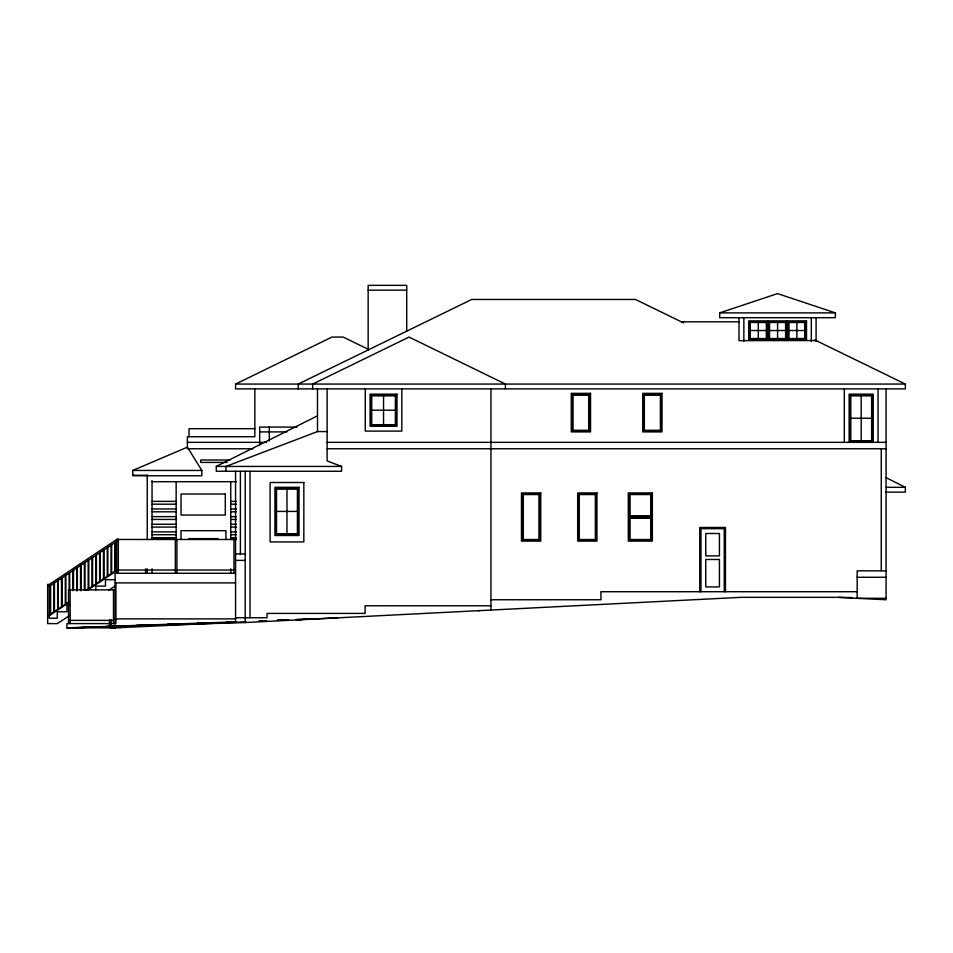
<?xml version="1.0" encoding="UTF-8"?>
<svg xmlns="http://www.w3.org/2000/svg" width="953" height="953" viewBox="0 0 953 953"><rect width="100%" height="100%" fill="white"/><g stroke="black" fill="none" stroke-linecap="round" stroke-linejoin="round"><path stroke-width="1.43" d="M69.593 615.614L57.287 623.596L47.65 623.596L47.65 584.439L49.258 584.487L116.719 539.469L236.427 539.517M49.258 586.369L116.719 541.399M49.258 614.959L68.878 601.879M86.056 590.479L116.719 569.989M49.258 615.733L68.878 602.606M87.283 590.384L116.719 570.704M108.964 590.086L115.11 586.095M116.719 540.041L117.517 539.517M327.129 388.884L327.129 460.93L341.579 466.434L341.579 471.258L216.295 471.258L216.295 466.434L317.492 415.842M814.898 339.959L905.35 384.071L905.35 388.884L235.57 388.884L235.57 384.071L331.942 337.064L343.187 337.064L368.275 349.298M132.777 470.448L187.384 447.16L201.845 470.448L201.845 475.761L132.777 475.761L132.777 470.448L201.845 470.448M327.129 431.566L317.492 431.566L225.932 466.434L225.932 471.258M719.718 312.882L777.541 293.607L835.364 312.882L835.364 317.694L719.718 317.694L719.718 312.882L835.364 312.882M115.909 582.891L115.909 623.584L66.924 623.596L66.924 627.86L245.207 622.547L740.969 597.34L837.89 597.34L886.076 599.747L886.076 388.884M478.311 610.694L479.514 610.635M75.18 627.562L66.924 627.86L115.11 627.86L245.945 621.821M259.335 621.201L266.769 620.868M277.168 620.379L287.58 619.903M314.895 618.878L337.279 617.866M109.929 627.86L115.11 627.646M101.768 626.597L76.562 627.86M106.212 626.431L127.357 625.668M136.279 625.335L154.112 624.691M167.49 624.203L180.867 623.715M197.211 623.131L206.134 622.797M226.6 622.059L232.496 621.844M277.811 620.2L285.161 619.938M296.919 619.51L311.607 618.973M235.57 621.844L76.562 627.562M258.978 620.999L262.123 620.88M277.99 620.308L288.854 619.915M296.276 619.641L317.063 618.89M816.09 340.531L738.992 340.65L738.992 317.694M368.156 290.177L406.705 290.177M681.288 321.792L739.111 321.792M750.273 330.524L766.343 330.524M769.547 330.524L785.617 330.524M788.822 330.524L804.892 330.524M235.57 384.071L905.35 384.071M371.694 410.219L395.388 410.219M850.743 418.248L871.626 418.248M297.05 427.087L259.669 427.087L259.669 444.98M254.844 428.695L188.992 428.695L188.992 436.724M259.669 431.9L286.829 431.9M187.384 442.347L266.554 442.347M327.129 442.347L886.076 442.347M253.069 448.768L187.384 448.768L187.384 436.724L254.844 436.724L254.844 388.884M327.129 448.768L886.076 448.768M230.018 460.013L200.738 460.013L200.678 462.419L227.064 462.419M216.295 466.434L341.579 466.434M132.777 475.273L147.62 475.273M152.051 481.694L236.427 481.694M886.076 487.317L905.35 487.317L905.35 492.141L886.076 492.141M152.051 501.373L176.15 501.373M230.757 501.373L236.427 501.373M152.051 504.185L176.15 504.185M230.757 504.185L236.427 504.185M152.051 508.997L176.15 508.997M230.757 508.997L236.427 508.997M276.525 511.416L297.407 511.416M152.051 511.809L176.15 511.809M230.757 511.809L236.427 511.809M629.492 516.431L651.173 516.431M152.051 516.633L176.15 516.633M230.757 516.633L236.427 516.633M629.492 517.634L651.173 517.634M152.051 519.445L176.15 519.445M230.757 519.445L236.427 519.445M152.051 524.257L176.15 524.257M230.757 524.257L236.427 524.257M152.051 527.069L176.15 527.069M230.757 527.069L236.427 527.069M152.051 531.893L176.15 531.893M230.757 531.893L236.427 531.893M152.051 534.704L176.15 534.704M230.757 534.704L236.427 534.704M152.051 538.016L176.15 538.016M230.757 538.016L236.427 538.016M152.051 538.314L176.15 538.314M230.757 538.314L236.427 538.314M188.92 538.636L217.987 538.636M118.327 539.327L116.719 539.327L116.719 573.253M235.57 553.979L245.207 553.979M235.57 560.4L245.207 560.4M118.327 570.037L176.15 570.037M176.948 570.037L233.962 570.037M886.076 570.835L857.164 570.835L857.164 598.305L886.076 598.305M235.57 573.253L115.11 573.253L115.11 623.596M857.164 577.268L886.076 577.268M115.11 579.674L105.473 579.674L105.473 586.095L95.836 586.095L95.836 589.955M115.11 582.891L235.57 582.891M115.11 589.859L68.533 589.859L68.533 623.596M857.164 591.718L600.878 591.718L601.021 599.747L490.95 599.747M69.676 605.369L66.924 605.369L66.924 611.802L57.287 611.802L57.287 618.223L49.258 618.223L49.258 584.439M490.95 605.786L365.118 605.786L365.118 613.41L267.043 613.41L267.043 617.735L235.57 617.735M115.11 618.878L235.57 618.878M296.252 619.724L301.184 619.724M70.141 620.379L113.502 620.379M128.274 625.811L130.871 625.811M838.7 597.34L852.018 597.614M683.551 322.888L635.508 299.468L471.687 299.468L298.218 384.071L298.218 388.884M886.076 477.679L905.35 487.317M115.289 542.352L115.384 570.93M881.263 448.768L881.263 570.835M878.047 388.884L878.047 442.347M873.222 442.347L873.222 394.161L849.135 394.161L849.135 442.347M861.178 395.769L861.178 440.739M844.31 388.884L844.31 442.347M816.09 317.694L816.09 341.436M811.313 317.694L811.313 341.436M796.863 322.483L796.863 338.553M787.226 320.887L787.226 340.161M777.588 322.483L777.588 338.553M767.951 320.887L767.951 340.161M758.314 322.483L758.314 338.553M743.852 317.694L743.852 341.436M725.459 591.718L725.459 527.474L699.764 527.474L699.764 591.718M724.256 591.718L724.256 528.677L700.967 528.677L700.967 591.718M505.412 388.884L505.412 384.071L409.04 337.064L312.667 384.071L312.667 388.884M490.95 388.884L490.95 610.051M406.705 331.156L406.705 285.352L368.156 285.352L368.156 349.954M401.809 388.884L401.809 431.101L365.273 431.101L365.273 388.884M383.547 395.769L383.547 424.681M317.492 388.884L317.492 431.566M286.972 488.925L286.972 533.894M269.306 427.087L269.306 441.036M250.031 471.258L250.031 617.735M245.207 471.258L245.207 622.547M240.394 471.258L240.394 553.979M235.57 471.258L235.57 622.547M233.962 539.517L233.962 573.253M230.757 481.694L230.757 539.517M230.757 568.822L230.757 573.253M225.932 539.315L225.932 530.69L180.963 530.69L180.963 539.315M176.948 573.253L176.948 539.422L175.34 539.422L175.34 573.253M176.15 481.694L176.15 539.517M152.051 480.586L152.051 539.517M152.051 568.822L152.051 573.253M147.238 475.273L147.238 539.517M147.238 568.822L147.238 573.253M145.63 568.846L145.63 573.253M119.923 625.93L119.923 627.86M118.327 539.469L118.327 573.253M115.11 625.013L115.11 627.86M114.872 542.626L114.872 571.264M113.502 589.859L113.502 623.596M111.668 544.771L111.668 573.408M111.06 545.164L111.06 573.801M111.096 619.641L111.096 627.026L109.488 627.026L109.488 619.903M107.856 547.308L107.856 575.946M107.248 547.713L107.248 576.351M104.032 549.857L104.032 578.495M103.436 550.25L103.436 578.888M100.22 552.395L100.22 581.032M99.624 552.8L99.624 581.437M96.408 554.944L96.408 583.57M95.8 555.337L95.8 583.975M92.596 557.481L92.596 586.119M91.988 557.886L91.988 586.524M88.772 560.019L88.772 588.656M88.176 560.424L88.176 589.061M84.96 562.568L84.96 589.776M84.364 562.973L84.364 590.181M81.148 565.105L81.148 590.884M80.54 565.51L80.54 589.859M77.336 567.654L77.336 590.574M76.728 568.059L76.728 590.979M73.524 570.192L73.524 590.252M72.916 570.597L72.916 590.657M70.141 589.859L70.141 623.596M69.7 572.741L69.7 589.943M69.104 573.146L69.104 590.348M65.888 575.278L65.888 603.916M65.292 575.683L65.292 604.321M62.076 577.828L62.076 606.465M61.468 578.233L61.468 606.87M58.264 580.365L58.264 609.003M57.656 580.77L57.656 609.408M54.44 582.914L54.44 611.552M53.844 583.319L53.844 611.957M50.628 585.452L50.628 614.089M50.032 585.857L50.032 614.447M806.5 320.887L748.677 320.887L748.677 340.161L806.5 340.161L806.5 320.887M766.736 322.09L749.88 322.09L749.88 338.946L766.736 338.946L766.736 322.09M786.011 322.09L769.154 322.09L769.154 338.946L786.011 338.946L786.011 322.09M805.285 322.09L788.429 322.09L788.429 338.946L805.285 338.946L805.285 322.09M766.343 322.483L750.273 322.483L750.273 338.553L766.343 338.553L766.343 322.483M785.617 322.483L769.547 322.483L769.547 338.553L785.617 338.553L785.617 322.483M804.892 322.483L788.822 322.483L788.822 338.553L804.892 338.553L804.892 322.483M590.538 393.351L571.264 393.351L571.264 431.9L590.538 431.9L590.538 393.351M662.013 393.351L642.739 393.351L642.739 431.9L662.013 431.9L662.013 393.351M396.996 394.161L370.086 394.161L370.086 426.289L396.996 426.289L396.996 394.161M589.335 394.566L572.467 394.566L572.467 430.696L589.335 430.696L589.335 394.566M660.81 394.566L643.942 394.566L643.942 430.696L660.81 430.696L660.81 394.566M588.93 394.959L572.872 394.959L572.872 430.303L588.93 430.303L588.93 394.959M660.405 394.959L644.347 394.959L644.347 430.303L660.405 430.303L660.405 394.959M395.793 395.364L371.301 395.364L371.301 425.074L395.793 425.074L395.793 395.364M872.019 395.364L850.338 395.364L850.338 441.144L872.019 441.144L872.019 395.364M395.388 395.769L371.694 395.769L371.694 424.681L395.388 424.681L395.388 395.769M871.626 395.769L850.743 395.769L850.743 440.739L871.626 440.739L871.626 395.769M303.84 482.504L270.104 482.504L270.104 541.923L303.84 541.923L303.84 482.504M299.016 487.317L274.929 487.317L274.929 535.503L299.016 535.503L299.016 487.317M297.812 488.52L276.132 488.52L276.132 534.299L297.812 534.299L297.812 488.52M297.407 488.925L276.525 488.925L276.525 533.894L297.407 533.894L297.407 488.925M540.744 492.939L521.47 492.939L521.47 541.125L540.744 541.125L540.744 492.939M596.959 492.939L577.685 492.939L577.685 541.125L596.959 541.125L596.959 492.939M652.376 492.939L628.289 492.939L628.289 541.125L652.376 541.125L652.376 492.939M225.301 494.023L181.034 494.023L181.034 515.061L225.301 515.061L225.301 494.023M539.541 494.142L522.673 494.142L522.673 539.922L539.541 539.922L539.541 494.142M595.756 494.142L578.9 494.142L578.9 539.922L595.756 539.922L595.756 494.142M651.173 494.142L629.492 494.142L629.492 539.922L651.173 539.922L651.173 494.142M539.136 494.547L523.078 494.547L523.078 539.517L539.136 539.517L539.136 494.547M595.363 494.547L579.293 494.547L579.293 539.517L595.363 539.517L595.363 494.547M650.768 494.547L629.885 494.547L629.885 516.026L650.768 516.026L650.768 494.547M650.768 518.039L629.885 518.039L629.885 539.517L650.768 539.517L650.768 518.039M719.432 533.501L705.78 533.501L705.78 555.885L719.432 555.885L719.432 533.501M719.432 559.482L705.78 559.482L705.78 586.905L719.432 586.905L719.432 559.482"/></g></svg>
